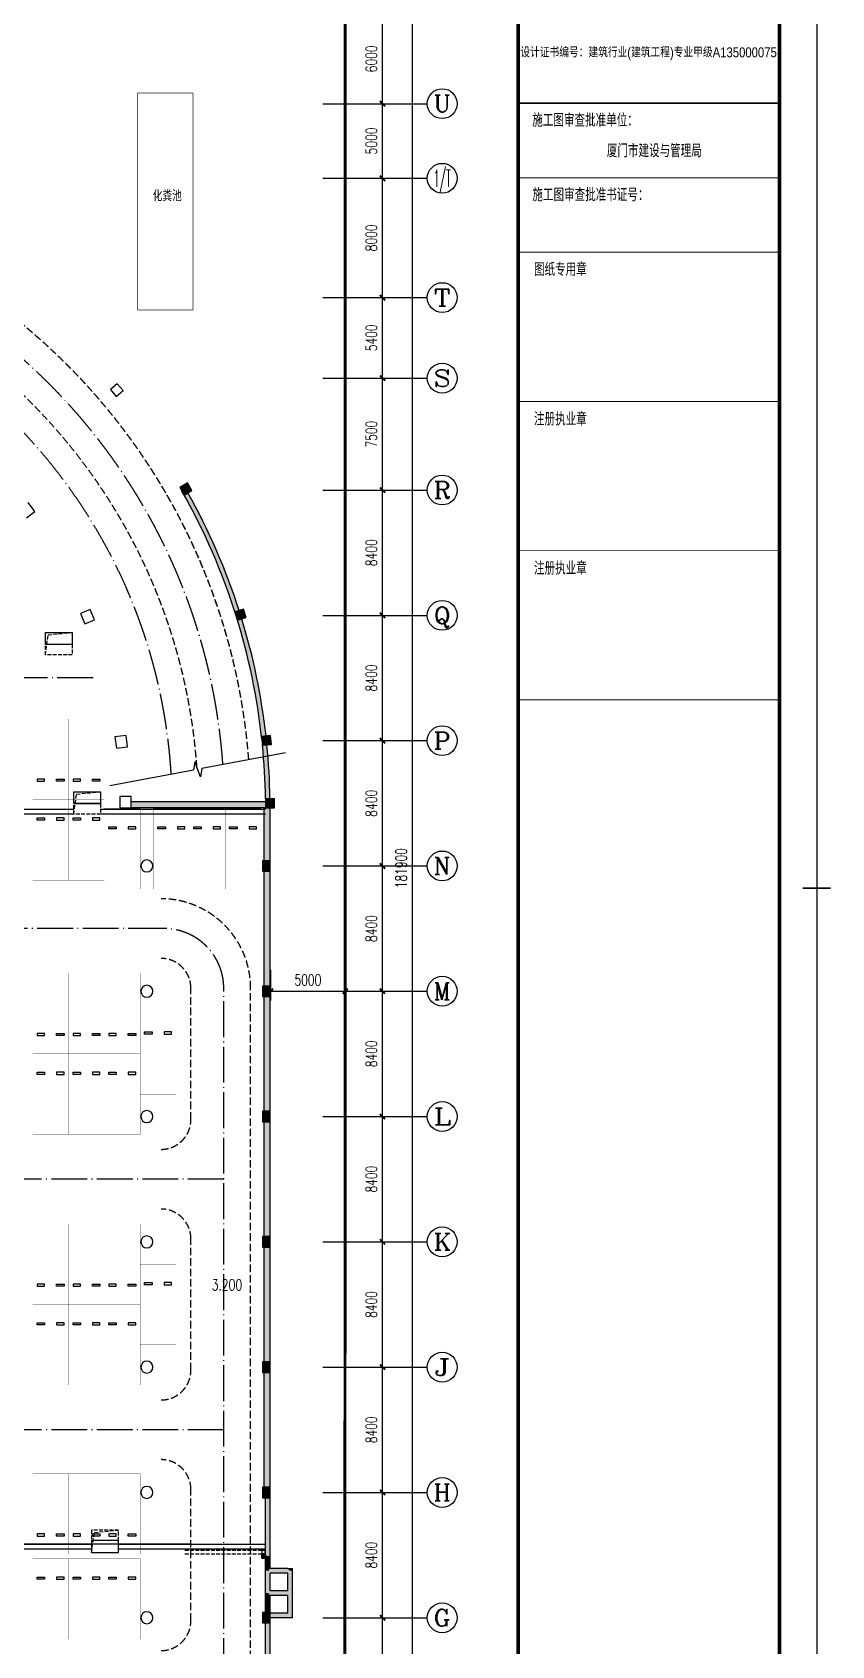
# Model space of a CAD drawing. Extents: x 3835738 to 4446688, y -234172 to 94826.
# Drawn here: x 4393130 to 4446688, y -179147 to -70985 of the extents above; entities that cross this region are included whole.
import ezdxf
from ezdxf.enums import TextEntityAlignment as Align

# ---------------------------------------------------------------- set-up
doc = ezdxf.new("R2010")
doc.units = 0
doc.header["$LTSCALE"] = 1000
doc.header["$MEASUREMENT"] = 0
for name, pattern in [('ACAD_ISO04W100', [30.5, 24, -3, 0.5, -3]), ('ACAD_ISO14W100', [25.5, 12, -3, 0.5, -3, 0.5, -3, 0.5, -3]), ('DASH', [0.35, 0.25, -0.1])]:
    doc.linetypes.add(name, pattern=pattern)
for name, color, linetype in [('AXIS', 3, 'Continuous'), ('AXIS_TEXT', 3, 'Continuous'), ('COLUMN', 8, 'Continuous'), ('DIM_SYMB', 7, 'Continuous'), ('ELE_DIM', 3, 'Continuous'), ('PUB_DIM', 3, 'Continuous'), ('PUB_HATCH', 8, 'Continuous'), ('PUB_TEXT', 7, 'Continuous'), ('RAIL', 7, 'Continuous'), ('TK', 7, 'Continuous'), ('WALL', 255, 'Continuous'), ('WINDOW', 9, 'Continuous'), ('WIRE', 210, 'Continuous'), ('字体', 7, 'Continuous'), ('用地红线', 9, 'Continuous'), ('车位', 8, 'Continuous'), ('车道中心线', 8, 'Continuous'), ('车道线', 8, 'Continuous'), ('防火卷帘', 9, 'DASH'), ('集水井', 8, 'Continuous')]:
    doc.layers.add(name, color=color, linetype=linetype)
doc.styles.add('_TCH_AXIS', font='COMPLEX', dxfattribs={"bigfont": 'GBCBIG'})
doc.styles.add('_TCH_DIM', font='SIMPLEX', dxfattribs={"bigfont": 'GBCBIG'})
doc.styles.add('COMPLEX', font='COMPLEX')
doc.styles.add('DIM_FONT', font='SIMPLEX', dxfattribs={"width": 0.7, "bigfont": 'GBCBIG'})
doc.styles.add('FSHZ', font='fszk.shx', dxfattribs={"width": 0.75, "bigfont": 'hztxt.shx'})
doc.styles.add('ipprFS', font='fszk.shx', dxfattribs={"width": 0.7, "bigfont": 'lhz.shx'})
doc.dimstyles.new('DIMN250', dxfattribs={"dimscale": 2.5, "dimtxt": 300, "dimasz": 100, "dimexe": 250, "dimexo": 300, "dimgap": 150, "dimtad": 1, "dimdec": 0, "dimzin": 0, "dimdsep": 46, "dimtxsty": 'DIM_FONT', "dimblk": 'ARCHTICK', "dimcen": 0.09, "dimdle": 150, "dimclrt": 7, "dimazin": 2, "dimtfac": 1, "dimtdec": 0, "dimtix": 1, "dimtmove": 2, "dimatfit": 3, "dimldrblk": 'ARCHTICK', "dimfxl": 0, "dimtolj": 1, "dimtzin": 0, "dimarcsym": 0})

# ---------------------------------------------------------------- blocks, each defined once
blk = doc.blocks.new('chewei')
at = {"color": 8, "elevation": 0}
for points in [[(3112289, -494749), (3112434, -494749), (3112434, -495249), (3112289, -495249)], [(3112289, -496549), (3112434, -496549), (3112434, -496049), (3112289, -496049)]]:
    blk.add_lwpolyline(points, close=True, dxfattribs=at)
at = {"layer": '车位', "const_width": 10, "elevation": 0}
blk.add_lwpolyline([(3108261, -495649), (3108261, -494449), (3113661, -494449), (3113661, -496849), (3108261, -496849), (3108261, -495649)], dxfattribs=at)
blk = doc.blocks.new('_ArchTick')
at = {"const_width": 0.5}
blk.add_lwpolyline([(-0.7, -0.7), (0.7, 0.7)], dxfattribs=at)
blk = doc.blocks.new('*D106')
at = {"layer": 'PUB_DIM', "color": 0, "lineweight": -2, "transparency": 16777216}
for p, q in [((4412595, -177272), (4417220, -177272)), ((4416595, -186047), (4416595, -176897)), ((4412595, -185672), (4417220, -185672))]:
    blk.add_line(p, q, dxfattribs=at)
at = {"layer": 'PUB_DIM', "color": 0, "lineweight": -2, "transparency": 16777216, "xscale": 250, "yscale": 250, "zscale": 250}
for p, rotation in [((4416595, -177272), 90), ((4416595, -185672), 270)]:
    blk.add_blockref('_ArchTick', p, dxfattribs=dict(at, rotation=rotation))
at = {"layer": 'PUB_DIM', "color": 7, "transparency": 16777216, "insert": (4415845, -181472), "char_height": 750, "attachment_point": 5, "rotation": 90, "style": 'DIM_FONT'}
blk.add_mtext('\\A1;8400', dxfattribs=at)
blk = doc.blocks.new('*D107')
at = {"layer": 'PUB_DIM', "color": 0, "lineweight": -2, "transparency": 16777216}
for p, q in [((4416595, -177647), (4416595, -168497)), ((4412595, -168872), (4417220, -168872)), ((4412595, -177272), (4417220, -177272))]:
    blk.add_line(p, q, dxfattribs=at)
at = {"layer": 'PUB_DIM', "color": 0, "lineweight": -2, "transparency": 16777216, "xscale": 250, "yscale": 250, "zscale": 250}
for p, rotation in [((4416595, -168872), 90), ((4416595, -177272), 270)]:
    blk.add_blockref('_ArchTick', p, dxfattribs=dict(at, rotation=rotation))
at = {"layer": 'PUB_DIM', "color": 7, "transparency": 16777216, "insert": (4415845, -173072), "char_height": 750, "attachment_point": 5, "rotation": 90, "style": 'DIM_FONT'}
blk.add_mtext('\\A1;8400', dxfattribs=at)
blk = doc.blocks.new('*D108')
at = {"layer": 'PUB_DIM', "color": 0, "lineweight": -2, "transparency": 16777216}
for p, q in [((4412595, -160472), (4417220, -160472)), ((4416595, -169247), (4416595, -160097)), ((4412595, -168872), (4417220, -168872))]:
    blk.add_line(p, q, dxfattribs=at)
at = {"layer": 'PUB_DIM', "color": 0, "lineweight": -2, "transparency": 16777216, "xscale": 250, "yscale": 250, "zscale": 250}
for p, rotation in [((4416595, -160472), 90), ((4416595, -168872), 270)]:
    blk.add_blockref('_ArchTick', p, dxfattribs=dict(at, rotation=rotation))
at = {"layer": 'PUB_DIM', "color": 7, "transparency": 16777216, "insert": (4415845, -164672), "char_height": 750, "attachment_point": 5, "rotation": 90, "style": 'DIM_FONT'}
blk.add_mtext('\\A1;8400', dxfattribs=at)
blk = doc.blocks.new('*D109')
at = {"layer": 'PUB_DIM', "color": 0, "lineweight": -2, "transparency": 16777216}
for p, q in [((4412595, -152072), (4417220, -152072)), ((4416595, -160847), (4416595, -151697)), ((4412595, -160472), (4417220, -160472))]:
    blk.add_line(p, q, dxfattribs=at)
at = {"layer": 'PUB_DIM', "color": 0, "lineweight": -2, "transparency": 16777216, "xscale": 250, "yscale": 250, "zscale": 250}
for p, rotation in [((4416595, -152072), 90), ((4416595, -160472), 270)]:
    blk.add_blockref('_ArchTick', p, dxfattribs=dict(at, rotation=rotation))
at = {"layer": 'PUB_DIM', "color": 7, "transparency": 16777216, "insert": (4415845, -156272), "char_height": 750, "attachment_point": 5, "rotation": 90, "style": 'DIM_FONT'}
blk.add_mtext('\\A1;8400', dxfattribs=at)
blk = doc.blocks.new('*D110')
at = {"layer": 'PUB_DIM', "color": 0, "lineweight": -2, "transparency": 16777216}
for p, q in [((4412595, -143672), (4417220, -143672)), ((4416595, -152447), (4416595, -143297)), ((4412595, -152072), (4417220, -152072))]:
    blk.add_line(p, q, dxfattribs=at)
at = {"layer": 'PUB_DIM', "color": 0, "lineweight": -2, "transparency": 16777216, "xscale": 250, "yscale": 250, "zscale": 250}
for p, rotation in [((4416595, -143672), 90), ((4416595, -152072), 270)]:
    blk.add_blockref('_ArchTick', p, dxfattribs=dict(at, rotation=rotation))
at = {"layer": 'PUB_DIM', "color": 7, "transparency": 16777216, "insert": (4415845, -147872), "char_height": 750, "attachment_point": 5, "rotation": 90, "style": 'DIM_FONT'}
blk.add_mtext('\\A1;8400', dxfattribs=at)
blk = doc.blocks.new('*D111')
at = {"layer": 'PUB_DIM', "color": 0, "lineweight": -2, "transparency": 16777216}
for p, q in [((4416595, -144047), (4416595, -134897)), ((4412595, -135272), (4417220, -135272)), ((4412595, -143672), (4417220, -143672))]:
    blk.add_line(p, q, dxfattribs=at)
at = {"layer": 'PUB_DIM', "color": 0, "lineweight": -2, "transparency": 16777216, "xscale": 250, "yscale": 250, "zscale": 250}
for p, rotation in [((4416595, -135272), 90), ((4416595, -143672), 270)]:
    blk.add_blockref('_ArchTick', p, dxfattribs=dict(at, rotation=rotation))
at = {"layer": 'PUB_DIM', "color": 7, "transparency": 16777216, "insert": (4415845, -139472), "char_height": 750, "attachment_point": 5, "rotation": 90, "style": 'DIM_FONT'}
blk.add_mtext('\\A1;8400', dxfattribs=at)
blk = doc.blocks.new('*D112')
at = {"layer": 'PUB_DIM', "color": 0, "lineweight": -2, "transparency": 16777216}
for p, q in [((4416595, -135647), (4416595, -126497)), ((4412595, -126872), (4417220, -126872)), ((4412595, -135272), (4417220, -135272))]:
    blk.add_line(p, q, dxfattribs=at)
at = {"layer": 'PUB_DIM', "color": 0, "lineweight": -2, "transparency": 16777216, "xscale": 250, "yscale": 250, "zscale": 250}
for p, rotation in [((4416595, -126872), 90), ((4416595, -135272), 270)]:
    blk.add_blockref('_ArchTick', p, dxfattribs=dict(at, rotation=rotation))
at = {"layer": 'PUB_DIM', "color": 7, "transparency": 16777216, "insert": (4415845, -131072), "char_height": 750, "attachment_point": 5, "rotation": 90, "style": 'DIM_FONT'}
blk.add_mtext('\\A1;8400', dxfattribs=at)
blk = doc.blocks.new('*D113')
at = {"layer": 'PUB_DIM', "color": 0, "lineweight": -2, "transparency": 16777216}
for p, q in [((4412595, -118472), (4417220, -118472)), ((4416595, -127247), (4416595, -118097)), ((4412595, -126872), (4417220, -126872))]:
    blk.add_line(p, q, dxfattribs=at)
at = {"layer": 'PUB_DIM', "color": 0, "lineweight": -2, "transparency": 16777216, "xscale": 250, "yscale": 250, "zscale": 250}
for p, rotation in [((4416595, -118472), 90), ((4416595, -126872), 270)]:
    blk.add_blockref('_ArchTick', p, dxfattribs=dict(at, rotation=rotation))
at = {"layer": 'PUB_DIM', "color": 7, "transparency": 16777216, "insert": (4415845, -122672), "char_height": 750, "attachment_point": 5, "rotation": 90, "style": 'DIM_FONT'}
blk.add_mtext('\\A1;8400', dxfattribs=at)
blk = doc.blocks.new('*D114')
at = {"layer": 'PUB_DIM', "color": 0, "lineweight": -2, "transparency": 16777216}
for p, q in [((4412595, -110072), (4417220, -110072)), ((4416595, -118847), (4416595, -109697)), ((4412595, -118472), (4417220, -118472))]:
    blk.add_line(p, q, dxfattribs=at)
at = {"layer": 'PUB_DIM', "color": 0, "lineweight": -2, "transparency": 16777216, "xscale": 250, "yscale": 250, "zscale": 250}
for p, rotation in [((4416595, -110072), 90), ((4416595, -118472), 270)]:
    blk.add_blockref('_ArchTick', p, dxfattribs=dict(at, rotation=rotation))
at = {"layer": 'PUB_DIM', "color": 7, "transparency": 16777216, "insert": (4415845, -114272), "char_height": 750, "attachment_point": 5, "rotation": 90, "style": 'DIM_FONT'}
blk.add_mtext('\\A1;8400', dxfattribs=at)
blk = doc.blocks.new('*D115')
at = {"layer": 'PUB_DIM', "color": 0, "lineweight": -2, "transparency": 16777216}
for p, q in [((4412595, -101672), (4417220, -101672)), ((4416595, -110447), (4416595, -101297)), ((4412595, -110072), (4417220, -110072))]:
    blk.add_line(p, q, dxfattribs=at)
at = {"layer": 'PUB_DIM', "color": 0, "lineweight": -2, "transparency": 16777216, "xscale": 250, "yscale": 250, "zscale": 250}
for p, rotation in [((4416595, -101672), 90), ((4416595, -110072), 270)]:
    blk.add_blockref('_ArchTick', p, dxfattribs=dict(at, rotation=rotation))
at = {"layer": 'PUB_DIM', "color": 7, "transparency": 16777216, "insert": (4415845, -105872), "char_height": 750, "attachment_point": 5, "rotation": 90, "style": 'DIM_FONT'}
blk.add_mtext('\\A1;8400', dxfattribs=at)
blk = doc.blocks.new('*D116')
at = {"layer": 'PUB_DIM', "color": 0, "lineweight": -2, "transparency": 16777216}
for p, q in [((4416595, -102047), (4416595, -93797)), ((4412595, -94172), (4417220, -94172)), ((4412595, -101672), (4417220, -101672))]:
    blk.add_line(p, q, dxfattribs=at)
at = {"layer": 'PUB_DIM', "color": 0, "lineweight": -2, "transparency": 16777216, "xscale": 250, "yscale": 250, "zscale": 250}
for p, rotation in [((4416595, -94172), 90), ((4416595, -101672), 270)]:
    blk.add_blockref('_ArchTick', p, dxfattribs=dict(at, rotation=rotation))
at = {"layer": 'PUB_DIM', "color": 7, "transparency": 16777216, "insert": (4415845, -97922), "char_height": 750, "attachment_point": 5, "rotation": 90, "style": 'DIM_FONT'}
blk.add_mtext('\\A1;7500', dxfattribs=at)
blk = doc.blocks.new('*D117')
at = {"layer": 'PUB_DIM', "color": 0, "lineweight": -2, "transparency": 16777216}
for p, q in [((4416595, -94547), (4416595, -88397)), ((4412595, -88772), (4417220, -88772)), ((4412595, -94172), (4417220, -94172))]:
    blk.add_line(p, q, dxfattribs=at)
at = {"layer": 'PUB_DIM', "color": 0, "lineweight": -2, "transparency": 16777216, "xscale": 250, "yscale": 250, "zscale": 250}
for p, rotation in [((4416595, -88772), 90), ((4416595, -94172), 270)]:
    blk.add_blockref('_ArchTick', p, dxfattribs=dict(at, rotation=rotation))
at = {"layer": 'PUB_DIM', "color": 7, "transparency": 16777216, "insert": (4415845, -91472), "char_height": 750, "attachment_point": 5, "rotation": 90, "style": 'DIM_FONT'}
blk.add_mtext('\\A1;5400', dxfattribs=at)
blk = doc.blocks.new('*D118')
at = {"layer": 'PUB_DIM', "color": 0, "lineweight": -2, "transparency": 16777216}
for p, q in [((4412595, -80772), (4417220, -80772)), ((4416595, -89147), (4416595, -80397)), ((4412595, -88772), (4417220, -88772))]:
    blk.add_line(p, q, dxfattribs=at)
at = {"layer": 'PUB_DIM', "color": 0, "lineweight": -2, "transparency": 16777216, "xscale": 250, "yscale": 250, "zscale": 250}
for p, rotation in [((4416595, -80772), 90), ((4416595, -88772), 270)]:
    blk.add_blockref('_ArchTick', p, dxfattribs=dict(at, rotation=rotation))
at = {"layer": 'PUB_DIM', "color": 7, "transparency": 16777216, "insert": (4415845, -84772), "char_height": 750, "attachment_point": 5, "rotation": 90, "style": 'DIM_FONT'}
blk.add_mtext('\\A1;8000', dxfattribs=at)
blk = doc.blocks.new('*D119')
at = {"layer": 'PUB_DIM', "color": 0, "lineweight": -2, "transparency": 16777216}
for p, q in [((4416595, -81147), (4416595, -75397)), ((4412595, -75772), (4417220, -75772)), ((4412595, -80772), (4417220, -80772))]:
    blk.add_line(p, q, dxfattribs=at)
at = {"layer": 'PUB_DIM', "color": 0, "lineweight": -2, "transparency": 16777216, "xscale": 250, "yscale": 250, "zscale": 250}
for p, rotation in [((4416595, -75772), 90), ((4416595, -80772), 270)]:
    blk.add_blockref('_ArchTick', p, dxfattribs=dict(at, rotation=rotation))
at = {"layer": 'PUB_DIM', "color": 7, "transparency": 16777216, "insert": (4415845, -78272), "char_height": 750, "attachment_point": 5, "rotation": 90, "style": 'DIM_FONT'}
blk.add_mtext('\\A1;5000', dxfattribs=at)
blk = doc.blocks.new('*D120')
at = {"layer": 'PUB_DIM', "color": 0, "lineweight": -2, "transparency": 16777216}
for p, q in [((4412595, -69772), (4417220, -69772)), ((4416595, -76147), (4416595, -69397)), ((4412595, -75772), (4417220, -75772))]:
    blk.add_line(p, q, dxfattribs=at)
at = {"layer": 'PUB_DIM', "color": 0, "lineweight": -2, "transparency": 16777216, "xscale": 250, "yscale": 250, "zscale": 250}
for p, rotation in [((4416595, -69772), 90), ((4416595, -75772), 270)]:
    blk.add_blockref('_ArchTick', p, dxfattribs=dict(at, rotation=rotation))
at = {"layer": 'PUB_DIM', "color": 7, "transparency": 16777216, "insert": (4415845, -72772), "char_height": 750, "attachment_point": 5, "rotation": 90, "style": 'DIM_FONT'}
blk.add_mtext('\\A1;6000', dxfattribs=at)
blk = doc.blocks.new('*D126')
at = {"layer": 'PUB_DIM', "color": 0, "lineweight": -2, "transparency": 16777216}
for p, q in [((4412595, -36072), (4419219, -36072)), ((4418594, -218347), (4418594, -35697)), ((4412595, -217972), (4419219, -217972))]:
    blk.add_line(p, q, dxfattribs=at)
at = {"layer": 'PUB_DIM', "color": 0, "lineweight": -2, "transparency": 16777216, "xscale": 250, "yscale": 250, "zscale": 250}
for p, rotation in [((4418594, -36072), 90), ((4418594, -217972), 270)]:
    blk.add_blockref('_ArchTick', p, dxfattribs=dict(at, rotation=rotation))
at = {"layer": 'PUB_DIM', "color": 7, "transparency": 16777216, "insert": (4417844, -127022), "char_height": 750, "attachment_point": 5, "rotation": 90, "style": 'DIM_FONT'}
blk.add_mtext('\\A1;181900', dxfattribs=at)
blk = doc.blocks.new('*D153')
at = {"layer": 'PUB_DIM', "color": 0, "lineweight": -2, "transparency": 16777216}
for p, q in [((4409097, -133828), (4409097, -135897)), ((4414097, -133828), (4414097, -135897)), ((4408722, -135272), (4414472, -135272))]:
    blk.add_line(p, q, dxfattribs=at)
at = {"layer": 'PUB_DIM', "color": 0, "lineweight": -2, "transparency": 16777216, "xscale": 250, "yscale": 250, "zscale": 250, "rotation": 180}
blk.add_blockref('_ArchTick', (4409097, -135272), dxfattribs=at)
at = {"layer": 'PUB_DIM', "color": 0, "lineweight": -2, "transparency": 16777216, "xscale": 250, "yscale": 250, "zscale": 250}
blk.add_blockref('_ArchTick', (4414097, -135272), dxfattribs=at)
at = {"layer": 'PUB_DIM', "color": 7, "transparency": 16777216, "insert": (4411597, -134522), "char_height": 750, "attachment_point": 5, "style": 'DIM_FONT'}
blk.add_mtext('\\A1;5000', dxfattribs=at)
blk = doc.blocks.new('_AXISO')
blk.add_circle((0, 0), 0.5)
at = {"layer": 'AXIS_TEXT', "style": 'COMPLEX', "width": 1.041667}
blk.add_attdef('A', text='', height=0.56, dxfattribs=at).set_placement((-0.25, -0.28), (0.25, -0.28), align=Align.FIT)
blk = doc.blocks.new('A$C19C30915')
blk.add_lwpolyline([(625, 210875), (372125, 210875), (372125, 625), (625, 625)], close=True)
at = {"layer": 'TK', "ltscale": 0.6}
for points, const_width in [([(625, 210875), (372125, 210875), (372125, 625), (625, 625)], 62.5), ([(6875, 208375), (369625, 208375), (369625, 3125), (6875, 3125)], 250)]:
    blk.add_lwpolyline(points, close=True, dxfattribs=dict(at, const_width=const_width))
for points, const_width in [([(352125, 208375), (352125, 3125)], 250), ([(352125, 158375), (369625, 158375)], 125), ([(352125, 153375), (369625, 153375)], 62.5), ([(352125, 148375), (369625, 148375)], 62.5), ([(352125, 138375), (369625, 138375)], 62.5), ([(352125, 128375), (369625, 128375)], 62.5), ([(352125, 118375), (369625, 118375)], 62.5), ([(373063, 105750), (371188, 105750)], 125)]:
    blk.add_lwpolyline(points, dxfattribs=dict(at, const_width=const_width))
at = {"layer": 'TK', "ltscale": 0.6, "style": 'ipprFS', "width": 0.85}
for s, height, rotation, oblique, p in [('设计证书编号：建筑行业(建筑工程)专业甲级A135000075', 666.67, 359.99996, 0.00001, (360855, 161730)), ('施工图审查批准单位：', 875, 359.99996, 0.00001, (356601, 157279)), ('厦门市建设与管理局', 875, 359.99996, 0.00001, (361241, 155232)), ('施工图审查批准书证号：', 875, 359.99996, 0.00001, (356961, 152279)), ('图纸专用章', 875, 359.99996, 0.00001, (354944, 147279)), ('注册执业章', 875, 359.99992, 359.99997, (354944, 137250)), ('注册执业章', 875, 359.99992, 359.99997, (354944, 127250))]:
    blk.add_text(s, height=height, rotation=rotation, dxfattribs=dict(at, oblique=oblique)).set_placement(p, align=Align.MIDDLE)

msp = doc.modelspace()

# ---------------------------------------------------------------- hatches: boundary and pattern name
at = {"layer": 'PUB_HATCH'}
for points in [[(4403301.2, -102006.7), (4403823.4, -101711.2), (4403527.9, -101189), (4403005.7, -101484.5)], [(4403561.2, -101859.6), (4403301.2, -102006.7), (4403153.7, -101745.9), (4403153.1, -101746.3, -0.05320242), (4406790.3, -110115), (4406790.8, -110114.9), (4406701.7, -109827.4), (4406985.8, -109739.4, 0.04972896)], [(4406879.4, -110400.5), (4407452.5, -110222.9), (4407274.8, -109649.8), (4406701.7, -109827.4)], [(4407165.3, -110311.9), (4406879.4, -110400.5), (4406790.8, -110114.9), (4406790.3, -110115, -0.04919569), (4408511.7, -118378.9), (4408492, -118188), (4408789.2, -118157.3, 0.04635632)], [(4399457, -118460.9), (4399463, -118507.5), (4399463.2, -118507.4, 0.00034526)], [(4399463, -118507.5), (4399509.8, -118874.1, 0.00271793), (4399463.2, -118507.4)], [(4408553.5, -118784.8), (4409150.4, -118723.2), (4409088.8, -118126.4), (4408492, -118188)], [(4408851.8, -118754), (4408553.5, -118784.8), (4408549, -118740.5, -0.02115662), (4408753.6, -122372), (4409053.7, -122372, 0.0209308)], [(4399750.8, -122572), (4399750.8, -122972), (4408753.6, -122972), (4408753.6, -122572)], [(4408657.8, -126522), (4409057.8, -126522), (4409057.8, -122973.4), (4408657.8, -122973.4)], [(4408753.6, -122972), (4409353.6, -122972), (4409353.6, -122372), (4408753.6, -122372)], [(4408557.8, -127222), (4409057.8, -127222), (4409057.8, -126522), (4408557.8, -126522)], [(4409057.8, -127222), (4408657.8, -127222), (4408657.8, -134922), (4409057.8, -134922)], [(4408557.8, -135622), (4409057.8, -135622), (4409057.8, -134922), (4408557.8, -134922)], [(4409057.8, -135622), (4408657.8, -135622), (4408657.8, -143322), (4409057.8, -143322)], [(4408557.8, -144022), (4409057.8, -144022), (4409057.8, -143322), (4408557.8, -143322)], [(4409057.8, -144022), (4408657.8, -144022), (4408657.8, -151722), (4409057.8, -151722)], [(4408557.8, -152422), (4409057.8, -152422), (4409057.8, -151722), (4408557.8, -151722)], [(4409057.8, -152422), (4408657.8, -152422), (4408657.8, -160122), (4409057.8, -160122)], [(4408557.8, -160822), (4409057.8, -160822), (4409057.8, -160122), (4408557.8, -160122)], [(4409057.8, -160822), (4408657.8, -160822), (4408657.8, -168522), (4409057.8, -168522)], [(4408557.8, -169222), (4409057.8, -169222), (4409057.8, -168522), (4408557.8, -168522)], [(4409057.8, -169222), (4408757.8, -169222), (4408757.8, -173022), (4408857.8, -173138.7), (4409057.8, -173122)], [(4408757.8, -173022), (4408507.8, -173022), (4408507.8, -173272), (4408757.8, -173272), (4408857.8, -173138.7)], [(4408957.8, -174122), (4409057.8, -173972), (4409057.8, -173122), (4408857.8, -173138.7), (4408757.8, -173272), (4408757.8, -174122)], [(4408957.8, -175622), (4409057.8, -175472), (4409057.8, -174272), (4408957.8, -174122), (4408757.8, -174122), (4408757.8, -175622)], [(4410357.8, -174122), (4410257.8, -173972), (4409057.8, -173972), (4408957.8, -174122), (4409057.8, -174272), (4410257.8, -174272)], [(4410357.8, -174122), (4410557.8, -174122), (4410557.8, -173972), (4410257.8, -173972)], [(4410357.8, -175622), (4410557.8, -175622), (4410557.8, -174122), (4410357.8, -174122), (4410257.8, -174272), (4410257.8, -175472)], [(4408757.8, -176922), (4409057.8, -176922), (4409057.8, -175772), (4408957.8, -175622), (4408757.8, -175622)], [(4410357.8, -175622), (4410257.8, -175472), (4409057.8, -175472), (4408957.8, -175622), (4409057.8, -175772), (4410257.8, -175772)], [(4410257.8, -176972), (4410557.8, -177272), (4410557.8, -175622), (4410357.8, -175622), (4410257.8, -175772)], [(4408557.8, -177622), (4409057.8, -177622), (4409057.8, -176922), (4408557.8, -176922)], [(4409057.8, -176972), (4409057.8, -177272), (4410557.8, -177272), (4410257.8, -176972)], [(4409057.8, -177622), (4408757.8, -177622), (4408757.8, -202122), (4409057.8, -202122)]]:
    msp.add_hatch(color=256, dxfattribs=at).paths.add_polyline_path(points)

# ---------------------------------------------------------------- linework, layer by layer
msp.add_lwpolyline([(4408658.1, -172972), (4408658.1, -172992), (4408508.1, -172992), (4408508.1, -173022), (4408728.1, -173022), (4408728.1, -172702), (4408508.1, -172702), (4408508.1, -172732), (4408658.1, -172732), (4408658.1, -172752), (4408508.1, -172752), (4408508.1, -172972)], close=True)
at = {"layer": 'AXIS'}
for p, q in [((4412594.7, -75772), (4419594.4, -75772)), ((4412594.7, -80772), (4419594.4, -80772)), ((4412594.7, -88772), (4419594.4, -88772)), ((4412594.7, -94172), (4419594.4, -94172)), ((4412594.7, -101672), (4419594.4, -101672)), ((4412594.7, -110072), (4419594.4, -110072)), ((4412594.7, -118472), (4419594.4, -118472)), ((4412594.7, -126872), (4419594.4, -126872)), ((4412594.7, -135272), (4419594.4, -135272)), ((4412594.7, -143672), (4419594.4, -143672)), ((4412594.7, -152072), (4419594.4, -152072)), ((4412594.7, -160472), (4419594.4, -160472)), ((4412594.7, -168872), (4419594.4, -168872)), ((4412594.7, -177272), (4419594.4, -177272))]:
    msp.add_line(p, q, dxfattribs=at)
at = {"layer": 'COLUMN'}
for p, q in [((4398821.9, -94552.9), (4398366.5, -94943.4)), ((4398366.5, -94943.4), (4398757, -95398.9)), ((4398757, -95398.9), (4399212.5, -95008.4)), ((4399212.5, -95008.4), (4398821.9, -94552.9)), ((4403527.9, -101189), (4403005.7, -101484.5)), ((4403005.7, -101484.5), (4403301.2, -102006.7)), ((4403823.4, -101711.2), (4403527.9, -101189)), ((4393298.2, -103111.8), (4392847.8, -102512.1)), ((4403301.2, -102006.7), (4403823.4, -101711.2)), ((4392738.5, -103532.2), (4393298.2, -103111.8)), ((4397000.9, -109687.5), (4396354.6, -109956.4)), ((4396354.6, -109956.4), (4396642.8, -110648.8)), ((4397289, -110379.9), (4397000.9, -109687.5)), ((4407274.8, -109649.8), (4406701.7, -109827.4)), ((4406701.7, -109827.4), (4406879.4, -110400.5)), ((4406879.4, -110400.5), (4407452.5, -110222.9)), ((4407452.5, -110222.9), (4407274.8, -109649.8)), ((4396642.8, -110648.8), (4397289, -110379.9)), ((4399414.3, -118125.9), (4398670.4, -118220.9)), ((4398670.4, -118220.9), (4398767.1, -118978)), ((4398767.1, -118978), (4399510.9, -118883)), ((4399510.9, -118883), (4399414.3, -118125.9)), ((4409088.8, -118126.4), (4408492, -118188)), ((4408492, -118188), (4408553.5, -118784.8)), ((4408553.5, -118784.8), (4409150.4, -118723.2)), ((4409150.4, -118723.2), (4409088.8, -118126.4)), ((4399750.8, -122222), (4399001.1, -122222)), ((4399001.1, -122222), (4399001.1, -122972)), ((4399750.8, -122972), (4399750.8, -122222)), ((4399001.1, -122972), (4399750.8, -122972)), ((4409353.6, -122372), (4408753.6, -122372)), ((4408753.6, -122372), (4408753.6, -122972)), ((4408753.6, -122972), (4409353.6, -122972)), ((4409353.6, -122972), (4409353.6, -122372)), ((4409057.8, -126522), (4408557.8, -126522)), ((4408557.8, -126522), (4408557.8, -127222)), ((4409057.8, -127222), (4409057.8, -126522)), ((4408557.8, -127222), (4409057.8, -127222)), ((4409057.8, -134922), (4408557.8, -134922)), ((4408557.8, -134922), (4408557.8, -135622)), ((4409057.8, -135622), (4409057.8, -134922)), ((4408557.8, -135622), (4409057.8, -135622)), ((4409057.8, -143322), (4408557.8, -143322)), ((4408557.8, -143322), (4408557.8, -144022)), ((4409057.8, -144022), (4409057.8, -143322)), ((4408557.8, -144022), (4409057.8, -144022)), ((4409057.8, -151722), (4408557.8, -151722)), ((4408557.8, -151722), (4408557.8, -152422)), ((4408557.8, -152422), (4409057.8, -152422)), ((4409057.8, -152422), (4409057.8, -151722)), ((4409057.8, -160122), (4408557.8, -160122)), ((4408557.8, -160122), (4408557.8, -160822)), ((4408557.8, -160822), (4409057.8, -160822)), ((4409057.8, -160822), (4409057.8, -160122)), ((4409057.8, -168522), (4408557.8, -168522)), ((4408557.8, -168522), (4408557.8, -169222)), ((4409057.8, -169222), (4409057.8, -168522)), ((4408557.8, -169222), (4409057.8, -169222)), ((4409057.8, -176922), (4408557.8, -176922)), ((4408557.8, -176922), (4408557.8, -177622)), ((4409057.8, -177622), (4409057.8, -176922)), ((4408557.8, -177622), (4409057.8, -177622))]:
    msp.add_line(p, q, dxfattribs=at)
for centre, start, end in [((4400807.8, -126872), 0, 180), ((4400807.8, -126872), 180, 0), ((4400807.8, -135272), 0, 180), ((4400807.8, -135272), 180, 0), ((4400807.8, -143672), 0, 180), ((4400807.8, -143672), 180, 0), ((4400807.8, -152072), 0, 180), ((4400807.8, -152072), 180, 0), ((4400807.8, -160472), 0, 180), ((4400807.8, -160472), 180, 0), ((4400807.8, -168872), 0, 180), ((4400807.8, -168872), 180, 0), ((4400807.8, -177272), 0, 180), ((4400807.8, -177272), 180, 0)]:
    msp.add_arc(centre, 400, start, end, dxfattribs=at)
at = {"layer": 'DIM_SYMB'}
msp.add_lwpolyline([(4410085.4, -119281), (4404483.8, -120344.4), (4404394, -120895.8), (4404016.3, -119898.7), (4403931.2, -120449.3), (4398329.6, -121512.6)], dxfattribs=at)
at = {"layer": 'RAIL', "linetype": 'DASH', "ltscale": 5, "const_width": 50}
msp.add_lwpolyline([(4403896.5, -75052.7), (4400196.5, -75052.7), (4400197.7, -89607.7), (4403897.7, -89607.7), (4403896.5, -75052.4)], dxfattribs=at)
at = {"layer": 'WALL'}
for p, q in [((4408753.6, -122572), (4399750.8, -122572)), ((4408753.6, -122972), (4399750.8, -122972)), ((4408657.8, -126522), (4408657.8, -122973.4)), ((4408657.8, -122973.4), (4409057.8, -122973.4)), ((4409057.8, -126522), (4409057.8, -122973.4)), ((4408657.8, -134922), (4408657.8, -127222)), ((4409057.8, -134922), (4409057.8, -127222)), ((4408657.8, -143322), (4408657.8, -135622)), ((4409057.8, -143322), (4409057.8, -135622)), ((4408657.8, -151722), (4408657.8, -144022)), ((4409057.8, -151722), (4409057.8, -144022)), ((4408657.8, -160122), (4408657.8, -152422)), ((4409057.8, -160122), (4409057.8, -152422)), ((4408657.8, -168522), (4408657.8, -160822)), ((4409057.8, -168522), (4409057.8, -160822)), ((4408757.8, -173022), (4408757.8, -169222)), ((4409057.8, -173122), (4409057.8, -169222)), ((4408757.8, -173022), (4408507.8, -173022)), ((4408507.8, -173022), (4408507.8, -173272)), ((4408507.8, -173272), (4408757.8, -173272)), ((4408757.8, -174122), (4408757.8, -173272)), ((4408757.8, -175622), (4408757.8, -174122)), ((4409057.8, -173972), (4409057.8, -173122)), ((4410257.8, -173972), (4409057.8, -173972)), ((4410257.8, -173972), (4410557.8, -173972)), ((4410557.8, -174122), (4410557.8, -173972)), ((4410557.8, -175622), (4410557.8, -174122)), ((4410257.8, -174272), (4409057.8, -174272)), ((4409057.8, -175472), (4409057.8, -174272)), ((4410257.8, -175472), (4410257.8, -174272)), ((4408757.8, -176922), (4408757.8, -175622)), ((4410257.8, -175472), (4409057.8, -175472)), ((4409057.8, -176922), (4409057.8, -175772)), ((4410257.8, -175772), (4409057.8, -175772)), ((4410257.8, -176972), (4410257.8, -175772)), ((4410557.8, -177272), (4410557.8, -175622)), ((4410257.8, -176972), (4409057.8, -176972)), ((4410557.8, -177272), (4409057.8, -177272)), ((4408757.8, -202122), (4408757.8, -177622)), ((4409057.8, -202122), (4409057.8, -177622))]:
    msp.add_line(p, q, dxfattribs=at)
for radius, start, end in [(43000, 17.399504, 29.581115), (43300, 17.796487, 29.184144), (43000, 6.133765, 17.399504), (43300, 6.38605, 17.002535), (43000, 0.801367, 5.649384), (43300, 0.795814, 5.5921)]:
    msp.add_arc((4365757.8, -122973.4), radius, start, end, dxfattribs=at)
at = {"layer": 'WINDOW', "linetype": 'DASH'}
msp.add_line((4408507.8, -173272), (4408507.8, -173022), dxfattribs=at)
at = {"layer": 'WIRE'}
msp.add_lwpolyline([(4403757.8, -172347), (4358357.5, -172347), (4358357.5, -88272.3)], dxfattribs=at)
at = {"layer": '用地红线', "linetype": 'ACAD_ISO14W100', "ltscale": 0.5, "const_width": 200}
msp.add_lwpolyline([(4414096.8, -219469.5), (4414077.9, -174584.8), (4414104.6, -52999.8, 0.43521309), (4394176.3, -31657.6), (4389175.6, -31775.3), (4389175.5, -32694.5), (4374089, -32692), (4374270.5, -35679.2), (4119740.5, -35679.5), (4119734.4, -32648), (4105541.7, -32645.9), (4105538.8, -31777.5), (4102911.2, -31783, 0.39152675), (4087812.1, -45454.8), (4087828.1, -219469.5), (4087828.1, -219469.5), (4414096.8, -219469.5)], format="xyb", dxfattribs=at)
at = {"layer": '车道中心线', "linetype": 'ACAD_ISO04W100', "ltscale": 0.1}
for p, q in [((4397207.8, -114272), (4365257.8, -114272)), ((4401957.8, -131072), (4157582.8, -131072)), ((4405957.8, -202397), (4405957.8, -135072)), ((4405957.8, -147872), (4095757.8, -147872)), ((4405957.8, -164672), (4095757.8, -164672))]:
    msp.add_line(p, q, dxfattribs=at)
for centre, radius, start in [((4365757.8, -122973.4), 40250, 4.129656), ((4365757.8, -122973.4), 36750, 3.496027), ((4401957.8, -135072), 4000, 360)]:
    msp.add_arc(centre, radius, start, 90, dxfattribs=at)
at = {"layer": '车道线', "linetype": 'DASH', "ltscale": 2}
for p, q in [((4403757.8, -143872), (4403757.8, -135072)), ((4407757.8, -202397), (4407757.8, -135072)), ((4403757.8, -160672), (4403757.8, -151872)), ((4403757.8, -177472), (4403757.8, -168672))]:
    msp.add_line(p, q, dxfattribs=at)
for centre, radius, start, end in [((4365757.8, -122973.4), 42000, 4.406608, 90), ((4365757.8, -122973.4), 38500, 3.99815, 90), ((4365757.8, -122973.4), 42000, 4.406608, 52.10396), ((4401757.8, -135072), 6000, 360, 90), ((4401757.8, -135072), 2000, 0, 90), ((4401757.8, -143872), 2000, 270, 0), ((4401757.8, -151872), 2000, 0, 90), ((4401757.8, -160672), 2000, 270, 0), ((4401757.8, -168672), 2000, 0, 90), ((4401757.8, -177472), 2000, 270.000001, 0)]:
    msp.add_arc(centre, radius, start, end, dxfattribs=at)
at = {"layer": '防火卷帘'}
for p, q in [((4403357.8, -172742), (4408658.1, -172742)), ((4403357.8, -172982), (4408658.1, -172982))]:
    msp.add_line(p, q, dxfattribs=at)
at = {"layer": '集水井', "linetype": 'DASH'}
for p, q in [((4394007.8, -112722), (4394193.8, -111375.4)), ((4394193.8, -111375.4), (4395808.1, -111222)), ((4395907.8, -123397), (4396093.7, -122050.4)), ((4396093.7, -122050.4), (4397708, -121897)), ((4397104.9, -172897.3), (4397290.9, -171550.6)), ((4397290.9, -171550.6), (4398905.2, -171397.2))]:
    msp.add_line(p, q, dxfattribs=at)
at = {"layer": '集水井'}
for p, q in [((4395907.8, -123097), (4387461.3, -123097)), ((4395907.8, -122697), (4397708, -122697)), ((4408757.8, -123097), (4397708, -123097)), ((4395907.8, -123397), (4387461.3, -123397)), ((4408757.8, -123397), (4397708, -123397)), ((4376807.8, -172347), (4397104.9, -172347)), ((4376807.8, -172647), (4397104.9, -172647)), ((4398905.2, -172347), (4408757.8, -172347)), ((4398905.2, -172647), (4408757.8, -172647))]:
    msp.add_line(p, q, dxfattribs=at)
for points in [[(4394007.8, -111222), (4395808.1, -111222), (4395808.1, -112022), (4394007.8, -112022)], [(4395907.8, -121897), (4397708, -121897), (4397708, -122697), (4395907.8, -122697)], [(4397104.9, -172897.3), (4398905.2, -172897.3), (4398905.2, -172097.3), (4397104.9, -172097.3)]]:
    msp.add_lwpolyline(points, close=True, dxfattribs=at)
at = {"layer": '集水井', "linetype": 'DASH'}
for points in [[(4395808.1, -112022), (4395808.1, -112722), (4394007.8, -112722), (4394007.8, -112022), (4394007.8, -112022)], [(4397708, -122697), (4397708, -123397), (4395907.8, -123397), (4395907.8, -122697), (4395907.8, -122697)], [(4398905.2, -172097.3), (4398905.2, -171397.2), (4397104.9, -171397.2), (4397104.9, -172097.3), (4397104.9, -172097.3)]]:
    msp.add_lwpolyline(points, dxfattribs=at)

# ---------------------------------------------------------------- block references
at = {"layer": 'AXIS'}
ref = msp.add_blockref('_AXISO', (4420594.4, -75772), dxfattribs=dict(at, xscale=2000, yscale=2000, zscale=2000))
ref.add_attrib('A', 'U', dxfattribs={"layer": 'AXIS_TEXT', "height": 1131.4, "style": '_TCH_AXIS', "width": 1.05}).set_placement((4420028.8, -76337.7), (4421160.1, -76337.7), align=Align.FIT)
ref = msp.add_blockref('_AXISO', (4420594.4, -80772), dxfattribs=dict(at, xscale=2000, yscale=2000, zscale=2000))
ref.add_attrib('A', '1/T', dxfattribs={"layer": 'AXIS_TEXT', "height": 1131.37, "style": '_TCH_AXIS', "width": 0.403846}).set_placement((4420028.8, -81337.7), (4421160.1, -81337.7), align=Align.FIT)
ref = msp.add_blockref('_AXISO', (4420594.4, -88772), dxfattribs=dict(at, xscale=2000, yscale=2000, zscale=2000))
ref.add_attrib('A', 'T', dxfattribs={"layer": 'AXIS_TEXT', "height": 1131.4, "style": '_TCH_AXIS', "width": 1.4}).set_placement((4420028.8, -89337.7), (4421160.1, -89337.7), align=Align.FIT)
ref = msp.add_blockref('_AXISO', (4420594.4, -94172), dxfattribs=dict(at, xscale=2000, yscale=2000, zscale=2000))
ref.add_attrib('A', 'S', dxfattribs={"layer": 'AXIS_TEXT', "height": 1131.4, "style": '_TCH_AXIS', "width": 1.5}).set_placement((4420028.8, -94737.7), (4421160.1, -94737.7), align=Align.FIT)
ref = msp.add_blockref('_AXISO', (4420594.4, -101672), dxfattribs=dict(at, xscale=2000, yscale=2000, zscale=2000))
ref.add_attrib('A', 'R', dxfattribs={"layer": 'AXIS_TEXT', "height": 1131.4, "style": '_TCH_AXIS', "width": 1.166667}).set_placement((4420028.8, -102237.7), (4421160.1, -102237.7), align=Align.FIT)
ref = msp.add_blockref('_AXISO', (4420594.4, -110072), dxfattribs=dict(at, xscale=2000, yscale=2000, zscale=2000))
ref.add_attrib('A', 'Q', dxfattribs={"layer": 'AXIS_TEXT', "height": 1131.4, "style": '_TCH_AXIS', "width": 1.3125}).set_placement((4420028.8, -110637.7), (4421160.1, -110637.7), align=Align.FIT)
ref = msp.add_blockref('_AXISO', (4420594.4, -118472), dxfattribs=dict(at, xscale=2000, yscale=2000, zscale=2000))
ref.add_attrib('A', 'P', dxfattribs={"layer": 'AXIS_TEXT', "height": 1131.4, "style": '_TCH_AXIS', "width": 1.235294}).set_placement((4420028.8, -119037.7), (4421160.1, -119037.7), align=Align.FIT)
ref = msp.add_blockref('_AXISO', (4420594.4, -126872), dxfattribs=dict(at, xscale=2000, yscale=2000, zscale=2000))
ref.add_attrib('A', 'N', dxfattribs={"layer": 'AXIS_TEXT', "height": 1131.4, "style": '_TCH_AXIS', "width": 1.105263}).set_placement((4420028.8, -127437.7), (4421160.1, -127437.7), align=Align.FIT)
ref = msp.add_blockref('_AXISO', (4420594.4, -135272), dxfattribs=dict(at, xscale=2000, yscale=2000, zscale=2000))
ref.add_attrib('A', 'M', dxfattribs={"layer": 'AXIS_TEXT', "height": 1131.4, "style": '_TCH_AXIS'}).set_placement((4420028.8, -135837.7), (4421160.1, -135837.7), align=Align.FIT)
ref = msp.add_blockref('_AXISO', (4420594.4, -143672), dxfattribs=dict(at, xscale=2000, yscale=2000, zscale=2000))
ref.add_attrib('A', 'L', dxfattribs={"layer": 'AXIS_TEXT', "height": 1131.4, "style": '_TCH_AXIS', "width": 1.4}).set_placement((4420028.8, -144237.7), (4421160.1, -144237.7), align=Align.FIT)
ref = msp.add_blockref('_AXISO', (4420594.4, -152072), dxfattribs=dict(at, xscale=2000, yscale=2000, zscale=2000))
ref.add_attrib('A', 'K', dxfattribs={"layer": 'AXIS_TEXT', "height": 1131.4, "style": '_TCH_AXIS', "width": 1.105263}).set_placement((4420028.8, -152637.7), (4421160.1, -152637.7), align=Align.FIT)
ref = msp.add_blockref('_AXISO', (4420594.4, -160472), dxfattribs=dict(at, xscale=2000, yscale=2000, zscale=2000))
ref.add_attrib('A', 'J', dxfattribs={"layer": 'AXIS_TEXT', "height": 1131.4, "style": '_TCH_AXIS', "width": 1.909091}).set_placement((4420028.8, -161037.7), (4421160.1, -161037.7), align=Align.FIT)
ref = msp.add_blockref('_AXISO', (4420594.4, -168872), dxfattribs=dict(at, xscale=2000, yscale=2000, zscale=2000))
ref.add_attrib('A', 'H', dxfattribs={"layer": 'AXIS_TEXT', "height": 1131.4, "style": '_TCH_AXIS', "width": 1.05}).set_placement((4420028.8, -169437.7), (4421160.1, -169437.7), align=Align.FIT)
ref = msp.add_blockref('_AXISO', (4420594.4, -177272), dxfattribs=dict(at, xscale=2000, yscale=2000, zscale=2000))
ref.add_attrib('A', 'G', dxfattribs={"layer": 'AXIS_TEXT', "height": 1131.4, "style": '_TCH_AXIS', "width": 1.166667}).set_placement((4420028.8, -177837.7), (4421160.1, -177837.7), align=Align.FIT)
at = {"layer": 'ELE_DIM'}
msp.add_blockref('A$C19C30915', (4073563.4, -234109.7), dxfattribs=at)
at = {"layer": '车位'}
for p, rotation in [((4890006.9, 2991239.1, 0), 270), ((4892406.9, 2991239.1, 0), 270), ((3898708.8, -3236083.2, 0), 90), ((3901108.8, -3236083.2, 0), 90), ((3903508.8, -3236683.2, 0), 90), ((3906800.2, -3236683.2, 0), 90), ((3909200.2, -3236683.2, 0), 90), ((4890006.9, 2974189.1, 0), 270), ((4892406.9, 2974189.1, 0), 270), ((4894806.9, 2974189.1, 0), 270), ((3905908.8, -3250433.2, 0), 90), ((3898708.8, -3253133.2, 0), 90), ((3901108.8, -3253133.2, 0), 90), ((3903508.8, -3253133.2, 0), 90), ((4890006.9, 2957389.1, 0), 270), ((4892406.9, 2957389.1, 0), 270), ((4894806.9, 2957389.1, 0), 270), ((3905908.8, -3267233.2, 0), 90), ((3898708.8, -3269933.2, 0), 90), ((3901108.8, -3269933.2, 0), 90), ((3903508.8, -3269933.2, 0), 90), ((4890006.9, 2940639.1, 0), 270), ((4892406.9, 2940639.1, 0), 270), ((4894806.9, 2940639.1, 0), 270), ((3898708.8, -3286983.3, 0), 90), ((3901108.8, -3286983.3, 0), 90), ((3903508.8, -3286983.3, 0), 90)]:
    msp.add_blockref('chewei', p, dxfattribs=dict(at, rotation=rotation))
at = {"layer": '车位', "xscale": -1, "rotation": 269.9999549634401}
msp.add_blockref('chewei', (4902895.8, -3236683.6, 0), dxfattribs=at)

# ---------------------------------------------------------------- texts
at = {"layer": 'PUB_TEXT', "style": '_TCH_DIM', "width": 0.705882}
msp.add_text('3.200', height=743.75, dxfattribs=at).set_placement((4405159.6, -155330.1))
at = {"layer": '字体', "style": 'FSHZ', "width": 0.75}
msp.add_text('化粪池', height=750, dxfattribs=at).set_placement((4401204, -82316.3))

# ---------------------------------------------------------------- dimensions: what is measured, and where the dimension line sits
at = {"layer": 'PUB_DIM'}
for p1, p2, distance, picture, middle in [((4411844.7, -217972), (4411844.7, -36072.3), -6749.7, '*D126', (4417844.4, -127022.2)), ((4411844.7, -75772), (4411844.7, -69772), -4750, '*D120', (4415844.7, -72772)), ((4411844.7, -80772), (4411844.7, -75772), -4750, '*D119', (4415844.7, -78272)), ((4411844.7, -88772), (4411844.7, -80772), -4750, '*D118', (4415844.7, -84772)), ((4411844.7, -94172), (4411844.7, -88772), -4750, '*D117', (4415844.7, -91472)), ((4411844.7, -101672), (4411844.7, -94172), -4750, '*D116', (4415844.7, -97922)), ((4411844.7, -110072), (4411844.7, -101672), -4750, '*D115', (4415844.7, -105872)), ((4411844.7, -118472), (4411844.7, -110072), -4750, '*D114', (4415844.7, -114272)), ((4411844.7, -126872), (4411844.7, -118472), -4750, '*D113', (4415844.7, -122672)), ((4411844.7, -135272), (4411844.7, -126872), -4750, '*D112', (4415844.7, -131072)), ((4409096.826, -133078.3618), (4414097.2771, -133078.3618), -2193.6679, '*D153', (4411597.0516, -134522.0298)), ((4411844.7, -143672), (4411844.7, -135272), -4750, '*D111', (4415844.7, -139472)), ((4411844.7, -152072), (4411844.7, -143672), -4750, '*D110', (4415844.7, -147872)), ((4411844.7, -160472), (4411844.7, -152072), -4750, '*D109', (4415844.7, -156272)), ((4411844.7, -168872), (4411844.7, -160472), -4750, '*D108', (4415844.7, -164672)), ((4411844.7, -177272), (4411844.7, -168872), -4750, '*D107', (4415844.7, -173072)), ((4411844.7, -185672), (4411844.7, -177272), -4750, '*D106', (4415844.7, -181472))]:
    dim = msp.add_aligned_dim(p1=p1, p2=p2, distance=distance, dimstyle='DIMN250', dxfattribs=at)
    dim.commit()
    dim.dimension.update_dxf_attribs({"geometry": picture, "text_midpoint": middle})

doc.saveas('drawing.dxf')
